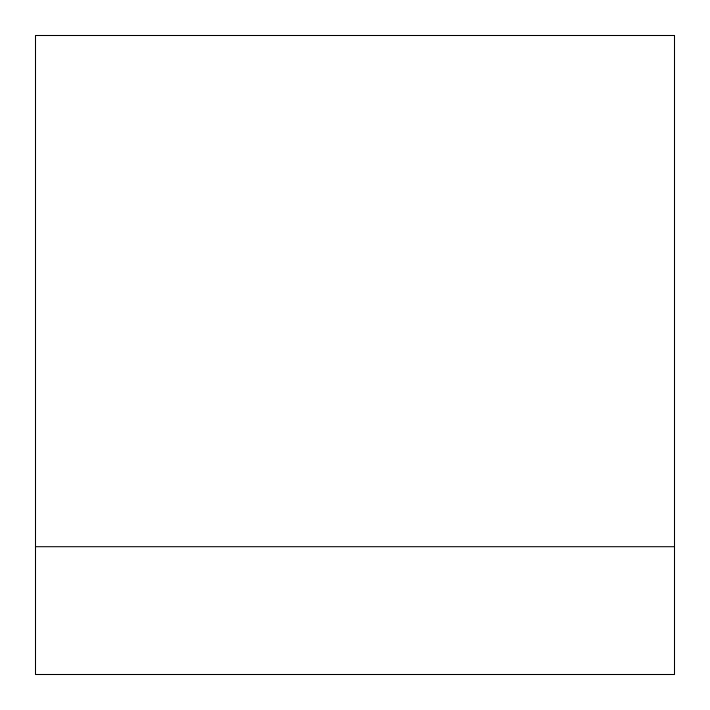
<?xml version="1.0" encoding="UTF-8"?>
<svg xmlns="http://www.w3.org/2000/svg" width="710" height="710" viewBox="0 0 710 710"><rect width="100%" height="100%" fill="white"/><g stroke="black" fill="none" stroke-linecap="round" stroke-linejoin="round"><path stroke-width="1.06" d="M35.5 546.7L674.5 546.7M674.5 35.5L35.5 35.5L35.5 674.5L674.5 674.5L674.5 35.5"/></g></svg>
